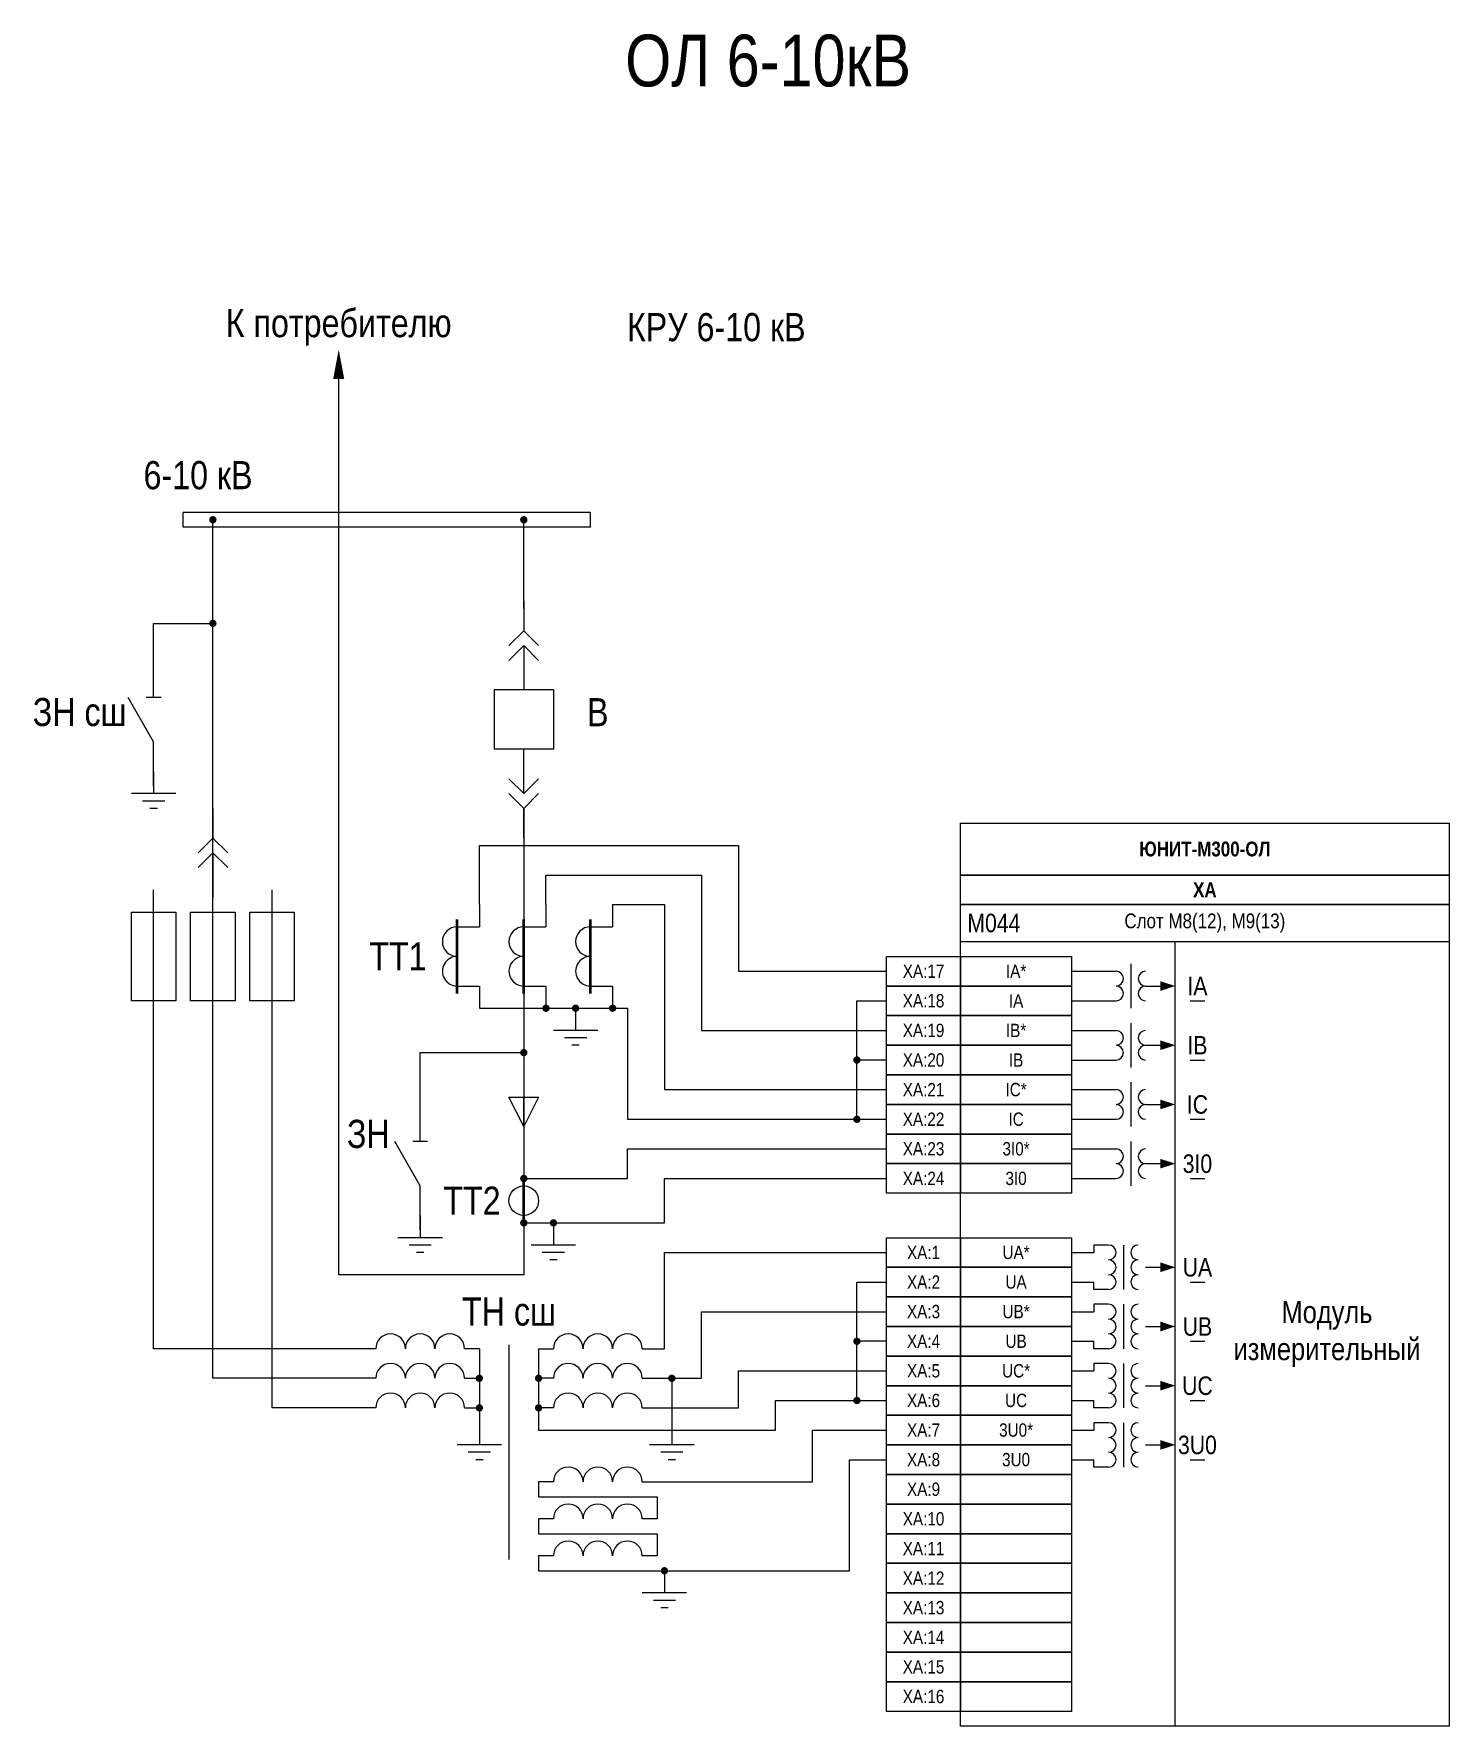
# Model space of a CAD drawing. Header units: millimetres. Extents: x 56 to 1718, y 114 to 1217.
# Drawn here: x 59.8 to 251, y 517 to 745.7 of the extents above; entities that cross this region are included whole.
import ezdxf
from ezdxf.enums import TextEntityAlignment as Align

# ---------------------------------------------------------------- set-up
doc = ezdxf.new("R2010")
doc.units = ezdxf.units.MM
doc.layers.add('AM_4', color=3, linetype='Continuous', lineweight=25)
doc.layers.add('Основная', color=7, linetype='Continuous')
doc.styles.add('1.8_Gost_RD', font='ARIALN.TTF', dxfattribs={"height": 1.8})
doc.styles.add('2.5_Gost_RD', font='ARIALN.TTF', dxfattribs={"height": 2.5})
doc.styles.add('Narrow', font='ARIALN.TTF')
doc.styles.add('Вывод', font='ARIALN.TTF', dxfattribs={"height": 2.5})
doc.styles.add('Компонент', font='ARIALN.TTF', dxfattribs={"height": 3.5})

# ---------------------------------------------------------------- blocks, each defined once
blk = doc.blocks.new('*U1028')
at = {"ltscale": 0.25}
blk.add_line((0, 0), (3, 0), dxfattribs=at)
blk.add_lwpolyline([(2, 0, 1.3, 0, 0), (4, 0, 0, 0, 0)], format="xyseb", dxfattribs=at)
blk = doc.blocks.new('*U1031')
at = {"ltscale": 0.35}
for centre in [(-4, 0), (0, 0), (4, 0)]:
    blk.add_arc(centre, 2, 0, 180, dxfattribs=at)
for tag, height, style, p in [('ОУ', 3.5, 'Компонент', (0, 8)), ('В1', 2.5, 'Вывод', (-6, -2)), ('В2', 2.5, 'Вывод', (6, -2))]:
    blk.add_attdef(tag, text='', height=height, dxfattribs=dict(at, style=style)).set_placement(p, align=Align.MIDDLE_CENTER)
blk = doc.blocks.new('*U1080')
at = {"layer": 'Основная', "ltscale": 0.25}
for p, q in [((2, 2), (0, 0)), ((0, 0), (2, -2))]:
    blk.add_line(p, q, dxfattribs=at)
blk = doc.blocks.new('*U1046')
at = {"layer": 'Основная', "color": 0}
for p, q in [((0, 0), (0, 6)), ((0, -6), (0, -2))]:
    blk.add_line(p, q, dxfattribs=at)
at = {"ltscale": 0.25, "rotation": 89.99999999999999}
for p in [(0, 0), (0, -2)]:
    blk.add_blockref('*U1080', p, dxfattribs=at)
at = {"layer": 'Основная'}
for tag, height, style, p in [('ОУ1', 3.5, 'Компонент', (-5, 6)), ('В1', 2.5, 'Вывод', (3, 6)), ('ОУ2', 3.5, 'Компонент', (-5, -6)), ('В2', 2.5, 'Вывод', (3, -6))]:
    blk.add_attdef(tag, text='', height=height, dxfattribs=dict(at, style=style)).set_placement(p, align=Align.MIDDLE_CENTER)
blk = doc.blocks.new('*U1055')
at = {"layer": 'Основная', "color": 0}
for p, q in [((0, 6), (0, 2)), ((0, 0), (0, -6))]:
    blk.add_line(p, q, dxfattribs=at)
at = {"ltscale": 0.25, "xscale": -1, "rotation": 90}
for p in [(0, 2), (0, 0)]:
    blk.add_blockref('*U1080', p, dxfattribs=at)
at = {"layer": 'Основная'}
for tag, height, style, p in [('ОУ2', 3.5, 'Компонент', (-5, 6)), ('В2', 2.5, 'Вывод', (3, 6)), ('ОУ1', 3.5, 'Компонент', (-5, -6)), ('В1', 2.5, 'Вывод', (3, -6))]:
    blk.add_attdef(tag, text='', height=height, dxfattribs=dict(at, style=style)).set_placement(p, align=Align.MIDDLE_CENTER)
blk = doc.blocks.new('*U1056')
at = {"layer": 'Основная'}
for p, q in [((0, 0), (-8, 0)), ((-8, -8), (-8, 0)), ((0, -8), (0, 0)), ((0, -8), (-8, -8))]:
    blk.add_line(p, q, dxfattribs=at)
at = {"layer": 'Основная', "style": 'Компонент'}
blk.add_attdef('ОУ', text='', height=3.5, dxfattribs=at).set_placement((-15, -3), align=Align.MIDDLE_CENTER)
blk = doc.blocks.new('*U1057')
at = {"layer": 'Основная'}
blk.add_line((0, 0), (0, 4), dxfattribs=at)
blk.add_lwpolyline([(0, 0), (-2, 4), (2, 4), (0, 0)], dxfattribs=at)
blk = doc.blocks.new('*U955')
at = {"layer": 'Основная', "color": 0}
blk.add_line((0, 0), (6, 3.43), dxfattribs=at)
blk = doc.blocks.new('*U17')
at = {"layer": 'Основная', "color": 0}
blk.add_line((0, -1), (0, 1), dxfattribs=at)
blk = doc.blocks.new('*U1059')
at = {"layer": 'Основная', "color": 0}
for p, q in [((-9, 0), (-3, 0)), ((3, 0), (9, 0))]:
    blk.add_line(p, q, dxfattribs=at)
at = {"ltscale": 0.25}
blk.add_blockref('*U17', (3, 0), dxfattribs=at)
at = {"layer": 'Основная', "ltscale": 0.25}
blk.add_blockref('*U955', (-3, 0), dxfattribs=at)
at = {"layer": 'Основная'}
for tag, height, style, p in [('ОУ', 3.5, 'Компонент', (0, 8)), ('В2', 2.5, 'Вывод', (-7, -2)), ('В1', 2.5, 'Вывод', (7, -2))]:
    blk.add_attdef(tag, text='', height=height, dxfattribs=dict(at, style=style)).set_placement(p, align=Align.MIDDLE_CENTER)
blk = doc.blocks.new('*U1058')
at = {"layer": 'Основная'}
for p, q in [((-3, 0), (3, 0)), ((-1.5, 1), (1.5, 1)), ((-0.5, 2), (0.5, 2)), ((0, -3), (0, 0))]:
    blk.add_line(p, q, dxfattribs=at)
blk = doc.blocks.new('*U1060')
at = {"layer": 'Основная', "color": 0}
for p, q in [((0, 0), (55, 0)), ((0, -2), (0, 0)), ((55, -2), (55, 0)), ((0, -2), (55, -2))]:
    blk.add_line(p, q, dxfattribs=at)
at = {"layer": 'Основная', "style": 'Компонент'}
blk.add_attdef('ОШ', text='', height=3.5, dxfattribs=at).set_placement((6, 4), align=Align.MIDDLE_CENTER)
blk = doc.blocks.new('*U314')
at = {"layer": 'Основная', "ltscale": 0.25}
blk.add_line((-1, 0), (1, 0), dxfattribs=at)
at = {"layer": 'Основная', "style": 'Вывод'}
blk.add_attdef('ОЦ', text='', height=2.5, dxfattribs=at).set_placement((0, 2), align=Align.MIDDLE_CENTER)
blk = doc.blocks.new('*U1079')
at = {"ltscale": 0.25}
blk.add_circle((0, 0), 2, dxfattribs=at)
at = {"layer": 'Основная', "color": 0, "lineweight": 50}
blk.add_line((0, -3), (0, 3), dxfattribs=at)
at = {"layer": 'Основная', "style": 'Компонент'}
blk.add_attdef('ОУ', text='', height=3.5, dxfattribs=at).set_placement((-6, 0), align=Align.MIDDLE_CENTER)
blk = doc.blocks.new('*U1037')
at = {"ltscale": 0.25}
for p, q in [((3, 7), (3, 4)), ((0, 4), (3, 4)), ((0, -4), (3, -4)), ((3, -4), (3, -7))]:
    blk.add_line(p, q, dxfattribs=at)
for centre, major_axis, start_param, end_param in [((0, 2), (0, -2), 3.141593, 6.283185), ((0, -2), (-2, 0), 4.712389, 7.853982)]:
    blk.add_ellipse(centre, major_axis=major_axis, ratio=1, start_param=start_param, end_param=end_param, dxfattribs=at)
at = {"layer": 'Основная', "color": 0, "lineweight": 50}
blk.add_line((0, -5), (0, 5), dxfattribs=at)
at = {"layer": 'Основная'}
for tag, height, style, p in [('В1', 2.5, 'Вывод', (5, 6)), ('ОУ', 3.5, 'Компонент', (-6, 0)), ('В2', 2.5, 'Вывод', (5, -6))]:
    blk.add_attdef(tag, text='', height=height, dxfattribs=dict(at, style=style)).set_placement(p, align=Align.MIDDLE_CENTER)
blk = doc.blocks.new('*U1078')
at = {"ltscale": 0.25}
for p, q in [((3, 7), (3, 4)), ((0, 4), (3, 4)), ((0, -4), (3, -4)), ((3, -4), (3, -7))]:
    blk.add_line(p, q, dxfattribs=at)
for centre, major_axis, start_param, end_param in [((0, 2), (0, -2), 3.141593, 6.283185), ((0, -2), (-2, 0), 4.712389, 7.853982)]:
    blk.add_ellipse(centre, major_axis=major_axis, ratio=1, start_param=start_param, end_param=end_param, dxfattribs=at)
at = {"layer": 'Основная', "color": 0, "lineweight": 50}
blk.add_line((0, -5), (0, 5), dxfattribs=at)
at = {"layer": 'Основная'}
for tag, height, style, p in [('В1', 2.5, 'Вывод', (5, 6)), ('ОУ', 3.5, 'Компонент', (-6, 0)), ('В2', 2.5, 'Вывод', (5, -6))]:
    blk.add_attdef(tag, text='', height=height, dxfattribs=dict(at, style=style)).set_placement(p, align=Align.MIDDLE_CENTER)

msp = doc.modelspace()

# ---------------------------------------------------------------- hatches: boundary and pattern name
at = {"ltscale": 100}
h = msp.add_hatch(color=256, dxfattribs=at)
h.dxf.hatch_style = 1
h.paths.add_polyline_path([(83.5, 680, -1), (84.5, 680, -1)])
h = msp.add_hatch(color=256, dxfattribs=at)
h.dxf.hatch_style = 1
h.paths.add_polyline_path([(125.5, 680, -1), (126.5, 680, -1)])
h = msp.add_hatch(color=256, dxfattribs=at)
h.dxf.hatch_style = 1
h.paths.add_polyline_path([(83.5, 666, -1), (84.5, 666, -1)])
h = msp.add_hatch(color=256, dxfattribs=at)
h.dxf.hatch_style = 1
h.paths.add_polyline_path([(128.5, 614, -1), (129.5, 614, -1)])
h = msp.add_hatch(color=256, dxfattribs=at)
h.dxf.hatch_style = 1
h.paths.add_polyline_path([(132.5, 614, -1), (133.5, 614, -1)])
h = msp.add_hatch(color=256, dxfattribs=at)
h.dxf.hatch_style = 1
h.paths.add_polyline_path([(137.5, 614, -1), (138.5, 614, -1)])
h = msp.add_hatch(color=256, dxfattribs=at)
h.dxf.hatch_style = 1
h.paths.add_polyline_path([(125.5, 608, -1), (126.5, 608, -1)])
h = msp.add_hatch(color=256, dxfattribs=at)
h.dxf.hatch_style = 1
h.paths.add_polyline_path([(170.5, 607, -1), (171.5, 607, -1)])
h = msp.add_hatch(color=256, dxfattribs=at)
h.dxf.hatch_style = 1
h.paths.add_polyline_path([(170.5, 599, -1), (171.5, 599, -1)])
h = msp.add_hatch(color=256, dxfattribs=at)
h.dxf.hatch_style = 1
h.paths.add_polyline_path([(125.5, 591, -1), (126.5, 591, -1)])
h = msp.add_hatch(color=256, dxfattribs=at)
h.dxf.hatch_style = 1
h.paths.add_polyline_path([(125.5, 585, -1), (126.5, 585, -1)])
h = msp.add_hatch(color=256, dxfattribs=at)
h.dxf.hatch_style = 1
h.paths.add_polyline_path([(129.5, 585, -1), (130.5, 585, -1)])
h = msp.add_hatch(color=256, dxfattribs=at)
h.dxf.hatch_style = 1
h.paths.add_polyline_path([(170.5, 569, -1), (171.5, 569, -1)])
h = msp.add_hatch(color=256, dxfattribs=at)
h.dxf.hatch_style = 1
h.paths.add_polyline_path([(119.5, 564, -1), (120.5, 564, -1)])
h = msp.add_hatch(color=256, dxfattribs=at)
h.dxf.hatch_style = 1
h.paths.add_polyline_path([(127.5, 564, -1), (128.5, 564, -1)])
h = msp.add_hatch(color=256, dxfattribs=at)
h.dxf.hatch_style = 1
h.paths.add_polyline_path([(145.5, 564, -1), (146.5, 564, -1)])
h = msp.add_hatch(color=256, dxfattribs=at)
h.dxf.hatch_style = 1
h.paths.add_polyline_path([(119.5, 560, -1), (120.5, 560, -1)])
h = msp.add_hatch(color=256, dxfattribs=at)
h.dxf.hatch_style = 1
h.paths.add_polyline_path([(127.5, 560, -1), (128.5, 560, -1)])
h = msp.add_hatch(color=256, dxfattribs=at)
h.dxf.hatch_style = 1
h.paths.add_polyline_path([(170.5, 561, -1), (171.5, 561, -1)])
h = msp.add_hatch(color=256, dxfattribs=at)
h.dxf.hatch_style = 1
h.paths.add_polyline_path([(144.5, 538, -1), (145.5, 538, -1)])

# ---------------------------------------------------------------- linework, layer by layer
for p, q in [((126, 677), (126, 680)), ((208, 620), (208, 614)), ((200, 619), (206, 619)), ((120, 614), (133, 614)), ((171, 599), (171, 615)), ((171, 615), (175, 615)), ((200, 615), (206, 615)), ((200, 611), (206, 611)), ((208, 612), (208, 606)), ((175, 607), (171, 607)), ((200, 607), (206, 607)), ((208, 604), (208, 598)), ((200, 603), (206, 603)), ((200, 599), (206, 599)), ((200, 595), (206, 595)), ((208, 596), (208, 590)), ((200, 591), (206, 591)), ((200, 581), (203, 581)), ((205, 582), (203, 582)), ((203, 582), (203, 581)), ((207, 582), (207, 576)), ((171, 561), (171, 577)), ((171, 577), (175, 577)), ((200, 577), (203, 577)), ((203, 576), (203, 577)), ((205, 576), (203, 576)), ((205, 574), (203, 574)), ((203, 574), (203, 573)), ((207, 574), (207, 568)), ((200, 573), (203, 573)), ((120, 568), (118, 568)), ((120, 568), (120, 558)), ((124, 568.5), (124, 539.5)), ((128, 568), (130, 568)), ((175, 569), (171, 569)), ((200, 569), (203, 569)), ((203, 568), (203, 569)), ((205, 568), (203, 568)), ((200, 565), (203, 565)), ((205, 566), (203, 566)), ((203, 566), (203, 565)), ((207, 566), (207, 560)), ((118, 564), (120, 564)), ((130, 564), (128, 564)), ((200, 561), (203, 561)), ((203, 560), (203, 561)), ((118, 560), (120, 560)), ((130, 560), (128, 560)), ((205, 560), (203, 560)), ((203, 558), (203, 557)), ((205, 558), (203, 558)), ((207, 558), (207, 552)), ((200, 557), (203, 557)), ((200, 553), (203, 553)), ((203, 552), (203, 553)), ((205, 552), (203, 552)), ((130, 550), (128, 550)), ((128, 550), (128, 548)), ((142, 550), (148, 550)), ((128, 548), (144, 548)), ((144, 548), (144, 545)), ((129, 545), (128, 545)), ((128, 545), (128, 543)), ((130, 545), (129, 545)), ((144, 545), (142, 545)), ((128, 543), (144, 543)), ((144, 543), (144, 540)), ((130, 540), (128, 540)), ((128, 540), (128, 538)), ((144, 540), (142, 540))]:
    msp.add_line(p, q, dxfattribs=at)
at = {"ltscale": 0.3}
msp.add_lwpolyline([(101, 703, 0, 1.5, 0), (101, 699, 0, 0, 0)], format="xyseb", dxfattribs=at)
at = {"ltscale": 100}
for points in [[(126, 641), (126, 578), (101, 578), (101, 699.5)], [(84, 617), (84, 680)], [(76, 662), (76, 666), (84, 666)], [(120, 628), (120, 636), (155, 636), (155, 619), (175, 619)], [(129, 628), (129, 632), (150, 632), (150, 611), (175, 611)], [(138, 628), (145, 628), (145, 603), (175, 603)], [(185, 623), (251, 623)], [(106, 564), (84, 564), (84, 613)], [(106, 560), (92, 560), (92, 613)], [(133, 614), (140, 614), (140, 599), (175, 599)], [(112, 600), (112, 608), (126, 608)], [(126, 591), (140, 591), (140, 595), (175, 595)], [(126.5, 585), (145, 585), (145, 591), (175, 591)], [(142, 568), (145, 568), (145, 581), (175, 581)], [(106, 568), (76, 568), (76, 575)], [(142, 564), (150, 564), (150, 573), (175, 573)], [(128, 568), (128, 557)], [(142, 560), (155, 560), (155, 565), (175, 565)], [(146, 564), (146, 556)], [(128, 557), (160, 557), (160, 561), (175, 561)], [(148, 550), (165, 550), (165, 557), (175, 557)], [(148, 538), (170, 538), (170, 553), (175, 553)], [(128, 538), (148, 538)]]:
    msp.add_lwpolyline(points, dxfattribs=at)
for points in [[(126, 668), (126, 677)], [(84, 617), (84, 641)], [(76, 575), (76, 630)], [(84, 575), (84, 630)], [(92, 575), (92, 630)]]:
    msp.add_lwpolyline(points)
for points in [[(185, 639), (251, 639), (251, 632), (185, 632)], [(185, 632), (251, 632), (251, 628), (185, 628)], [(185, 628), (251, 628), (251, 517), (185, 517)], [(214, 623), (251, 623), (251, 517), (214, 517)], [(175, 621), (185, 621), (185, 617), (175, 617)], [(185, 621), (200, 621), (200, 617), (185, 617)], [(175, 617), (185, 617), (185, 613), (175, 613)], [(185, 617), (200, 617), (200, 613), (185, 613)], [(175, 613), (185, 613), (185, 609), (175, 609)], [(185, 613), (200, 613), (200, 609), (185, 609)], [(175, 609), (185, 609), (185, 605), (175, 605)], [(185, 609), (200, 609), (200, 605), (185, 605)], [(175, 605), (185, 605), (185, 601), (175, 601)], [(185, 605), (200, 605), (200, 601), (185, 601)], [(175, 601), (185, 601), (185, 597), (175, 597)], [(185, 601), (200, 601), (200, 597), (185, 597)], [(175, 597), (185, 597), (185, 593), (175, 593)], [(185, 597), (200, 597), (200, 593), (185, 593)], [(175, 593), (185, 593), (185, 589), (175, 589)], [(185, 593), (200, 593), (200, 589), (185, 589)], [(175, 583), (185, 583), (185, 579), (175, 579)], [(185, 583), (200, 583), (200, 579), (185, 579)], [(175, 579), (185, 579), (185, 575), (175, 575)], [(185, 579), (200, 579), (200, 575), (185, 575)], [(175, 575), (185, 575), (185, 571), (175, 571)], [(185, 575), (200, 575), (200, 571), (185, 571)], [(175, 571), (185, 571), (185, 567), (175, 567)], [(185, 571), (200, 571), (200, 567), (185, 567)], [(175, 567), (185, 567), (185, 563), (175, 563)], [(185, 567), (200, 567), (200, 563), (185, 563)], [(175, 563), (185, 563), (185, 559), (175, 559)], [(185, 563), (200, 563), (200, 559), (185, 559)], [(175, 559), (185, 559), (185, 555), (175, 555)], [(185, 559), (200, 559), (200, 555), (185, 555)], [(175, 555), (185, 555), (185, 551), (175, 551)], [(185, 555), (200, 555), (200, 551), (185, 551)], [(175, 551), (185, 551), (185, 547), (175, 547)], [(185, 551), (200, 551), (200, 547), (185, 547)], [(175, 547), (185, 547), (185, 543), (175, 543)], [(185, 547), (200, 547), (200, 543), (185, 543)], [(175, 543), (185, 543), (185, 539), (175, 539)], [(185, 543), (200, 543), (200, 539), (185, 539)], [(175, 539), (185, 539), (185, 535), (175, 535)], [(185, 539), (200, 539), (200, 535), (185, 535)], [(175, 535), (185, 535), (185, 531), (175, 531)], [(185, 535), (200, 535), (200, 531), (185, 531)], [(175, 531), (185, 531), (185, 527), (175, 527)], [(185, 531), (200, 531), (200, 527), (185, 527)], [(175, 527), (185, 527), (185, 523), (175, 523)], [(185, 527), (200, 527), (200, 523), (185, 523)], [(175, 523), (185, 523), (185, 519), (175, 519)], [(185, 523), (200, 523), (200, 519), (185, 519)]]:
    msp.add_lwpolyline(points, close=True, dxfattribs=at)
for points in [[(73, 627), (79, 627), (79, 615), (73, 615)], [(81, 627), (87, 627), (87, 615), (81, 615)], [(89, 627), (95, 627), (95, 615), (89, 615)]]:
    msp.add_lwpolyline(points, close=True)
for centre, start, end in [((206, 618), 270, 90), ((210, 618), 90, 270), ((206, 616), 270, 90), ((210, 616), 90, 270), ((206, 610), 270, 90), ((210, 610), 90, 270), ((206, 608), 270, 90), ((210, 608), 90, 270), ((206, 602), 270, 90), ((210, 602), 90, 270), ((206, 600), 270, 90), ((210, 600), 90, 270), ((206, 594), 270, 90), ((210, 594), 90, 270), ((206, 592), 270, 90), ((210, 592), 90, 270), ((205, 581), 270, 90), ((209, 581), 90, 270), ((205, 579), 270, 90), ((209, 579), 90, 270), ((205, 577), 270, 90), ((209, 577), 90, 270), ((205, 573), 270, 90), ((209, 573), 90, 270), ((205, 571), 270, 90), ((209, 571), 90, 270), ((205, 569), 270, 90), ((209, 569), 90, 270), ((205, 565), 270, 90), ((209, 565), 90, 270), ((205, 563), 270, 90), ((209, 563), 90, 270), ((205, 561), 270, 90), ((209, 561), 90, 270), ((205, 557), 270, 90), ((209, 557), 90, 270), ((205, 555), 270, 90), ((209, 555), 90, 270), ((205, 553), 270, 90), ((209, 553), 90, 270)]:
    msp.add_arc(centre, 1, start, end, dxfattribs=at)

# ---------------------------------------------------------------- block references
at = {"ltscale": 0.25, "xscale": -1}
msp.add_blockref('*U1060', (135, 681), dxfattribs=at)
at = {"ltscale": 0.25, "xscale": -1, "rotation": 180}
for name, p in [('*U1046', (126, 663)), ('*U1056', (130, 649)), ('*U1055', (126, 643)), ('*U1046', (84, 635))]:
    msp.add_blockref(name, p, dxfattribs=at)
at = {"ltscale": 0.25}
for name, p, rotation in [('*U1059', (76, 653), 90.00000000000001), ('*U1058', (76, 643), 180), ('*U1058', (133, 611), 180), ('*U1059', (112, 593), 90.00000000000001), ('*U1058', (112, 583), 180), ('*U1058', (130, 582), 180), ('*U1058', (120, 555), 180), ('*U1058', (146, 555), 180), ('*U1058', (145, 535), 180)]:
    msp.add_blockref(name, p, dxfattribs=dict(at, rotation=rotation))
for name, p in [('*U1078', (117, 621)), ('*U1037', (126, 621)), ('*U1037', (135, 621)), ('*U1057', (126, 598)), ('*U1079', (126, 588))]:
    msp.add_blockref(name, p, dxfattribs=at)
at = {"ltscale": 0.35}
for name, p in [('*U1028', (210, 617)), ('*U1028', (210, 609)), ('*U1028', (210, 601)), ('*U1028', (210, 593)), ('*U1028', (210, 579)), ('*U1028', (210, 571)), ('*U1031', (112, 568)), ('*U1031', (136, 568)), ('*U1031', (112, 564)), ('*U1031', (136, 564)), ('*U1028', (210, 563)), ('*U1031', (112, 560)), ('*U1031', (136, 560)), ('*U1028', (210, 555)), ('*U1031', (136, 550)), ('*U1031', (136, 545)), ('*U1031', (136, 540))]:
    msp.add_blockref(name, p, dxfattribs=at)
for p, values in [((217, 615), {'ОЦ': 'IA'}), ((217, 607), {'ОЦ': 'IВ'}), ((217, 599), {'ОЦ': 'IС'}), ((217, 591), {'ОЦ': '3I0'}), ((217, 577), {'ОЦ': 'UА'}), ((217, 569), {'ОЦ': 'UВ'}), ((217, 561), {'ОЦ': 'UС'}), ((217, 553), {'ОЦ': '3U0'})]:
    msp.add_blockref('*U314', p, dxfattribs=at).add_auto_attribs(values)

# ---------------------------------------------------------------- texts
at = {"char_height": 3.8, "attachment_point": 5, "style": 'Narrow'}
for s, insert, width in [('\\pi-11.4,l11.4,t11.4;К потребителю', (101, 706), 53.3807), ('\\pi-11.4,l11.4,t11.4;КРУ 6-10 кВ', (152, 706), 53.3807), ('\\pi-11.4,l11.4,t11.4;6-10 кВ', (82, 686), 53.3807), ('\\pi-11.4,l11.4,t11.4;ЗН сш', (66, 654), 15), ('\\pi-11.4,l11.4,t11.4;В', (136, 654), 18.6904), ('\\pi-11.4,l11.4,t11.4;ТТ1', (109, 621), 18.6904), ('\\pi-11.4,l11.4,t11.4;ЗН', (105, 597), 18.6904), ('\\pi-11.4,l11.4,t11.4;ТТ2', (119, 588), 18.6904), ('\\pi-11.4,l11.4,t11.4;ТН сш ', (124, 573), 13.6904)]:
    msp.add_mtext(s, dxfattribs=dict(at, insert=insert, width=width))
at = {"ltscale": 100, "attachment_point": 5}
for s, insert, char_height, width, style in [('{\\fArial Narrow|b1|i0|c204|p34;ЮНИТ-М300-ОЛ}', (218, 635.5), 2, 66, '1.8_Gost_RD'), ('{\\fArial Narrow|b1|i0|c204|p34;ХА}', (218, 630), 2, 66, '1.8_Gost_RD'), ('М044', (189.5, 625.5), 2.5, 11, '2.5_Gost_RD'), ('Слот М8(12), М9(13)', (218, 625.5), 2, 66, '1.8_Gost_RD'), ('XA:17', (180, 619), 1.8, 10, '1.8_Gost_RD'), ('IA*', (192.5, 619), 1.8, 15, '1.8_Gost_RD'), ('XA:18', (180, 615), 1.8, 10, '1.8_Gost_RD'), ('IA', (192.5, 615), 1.8, 15, '1.8_Gost_RD'), ('XA:19', (180, 611), 1.8, 10, '1.8_Gost_RD'), ('IВ*', (192.5, 611), 1.8, 15, '1.8_Gost_RD'), ('XA:20', (180, 607), 1.8, 10, '1.8_Gost_RD'), ('IВ', (192.5, 607), 1.8, 15, '1.8_Gost_RD'), ('XA:21', (180, 603), 1.8, 10, '1.8_Gost_RD'), ('IС*', (192.5, 603), 1.8, 15, '1.8_Gost_RD'), ('XA:22', (180, 599), 1.8, 10, '1.8_Gost_RD'), ('IC', (192.5, 599), 1.8, 15, '1.8_Gost_RD'), ('XA:23', (180, 595), 1.8, 10, '1.8_Gost_RD'), ('3I0*', (192.5, 595), 1.8, 15, '1.8_Gost_RD'), ('XA:24', (180, 591), 1.8, 10, '1.8_Gost_RD'), ('3I0', (192.5, 591), 1.8, 15, '1.8_Gost_RD'), ('XA:1', (180, 581), 1.8, 10, '1.8_Gost_RD'), ('UA*', (192.5, 581), 1.8, 15, '1.8_Gost_RD'), ('XA:2', (180, 577), 1.8, 10, '1.8_Gost_RD'), ('UA', (192.5, 577), 1.8, 15, '1.8_Gost_RD'), ('XA:3', (180, 573), 1.8, 10, '1.8_Gost_RD'), ('Модуль\\Pизмерительный', (234.5, 570), 3, 33, '2.5_Gost_RD'), ('UB*', (192.5, 573), 1.8, 15, '1.8_Gost_RD'), ('XA:4', (180, 569), 1.8, 10, '1.8_Gost_RD'), ('UB', (192.5, 569), 1.8, 15, '1.8_Gost_RD'), ('XA:5', (180, 565), 1.8, 10, '1.8_Gost_RD'), ('UC*', (192.5, 565), 1.8, 15, '1.8_Gost_RD'), ('XA:6', (180, 561), 1.8, 10, '1.8_Gost_RD'), ('UC', (192.5, 561), 1.8, 15, '1.8_Gost_RD'), ('3U0*', (192.5, 557), 1.8, 15, '1.8_Gost_RD'), ('XA:7', (180, 557), 1.8, 10, '1.8_Gost_RD'), ('XA:8', (180, 553), 1.8, 10, '1.8_Gost_RD'), ('3U0', (192.5, 553), 1.8, 15, '1.8_Gost_RD'), ('XA:9', (180, 549), 1.8, 10, '1.8_Gost_RD'), ('XA:10', (180, 545), 1.8, 10, '1.8_Gost_RD'), ('XA:11', (180, 541), 1.8, 10, '1.8_Gost_RD'), ('XA:12', (180, 537), 1.8, 10, '1.8_Gost_RD'), ('XA:13', (180, 533), 1.8, 10, '1.8_Gost_RD'), ('XA:14', (180, 529), 1.8, 10, '1.8_Gost_RD'), ('XA:15', (180, 525), 1.8, 10, '1.8_Gost_RD'), ('XA:16', (180, 521), 1.8, 10, '1.8_Gost_RD')]:
    msp.add_mtext(s, dxfattribs=dict(at, insert=insert, char_height=char_height, width=width, style=style))
at = {"layer": 'AM_4', "insert": (159, 742), "char_height": 7, "width": 218, "attachment_point": 5, "style": 'Narrow'}
msp.add_mtext('\\pi-21,l21,t21;ОЛ 6-10кВ', dxfattribs=at)

doc.saveas('drawing.dxf')
